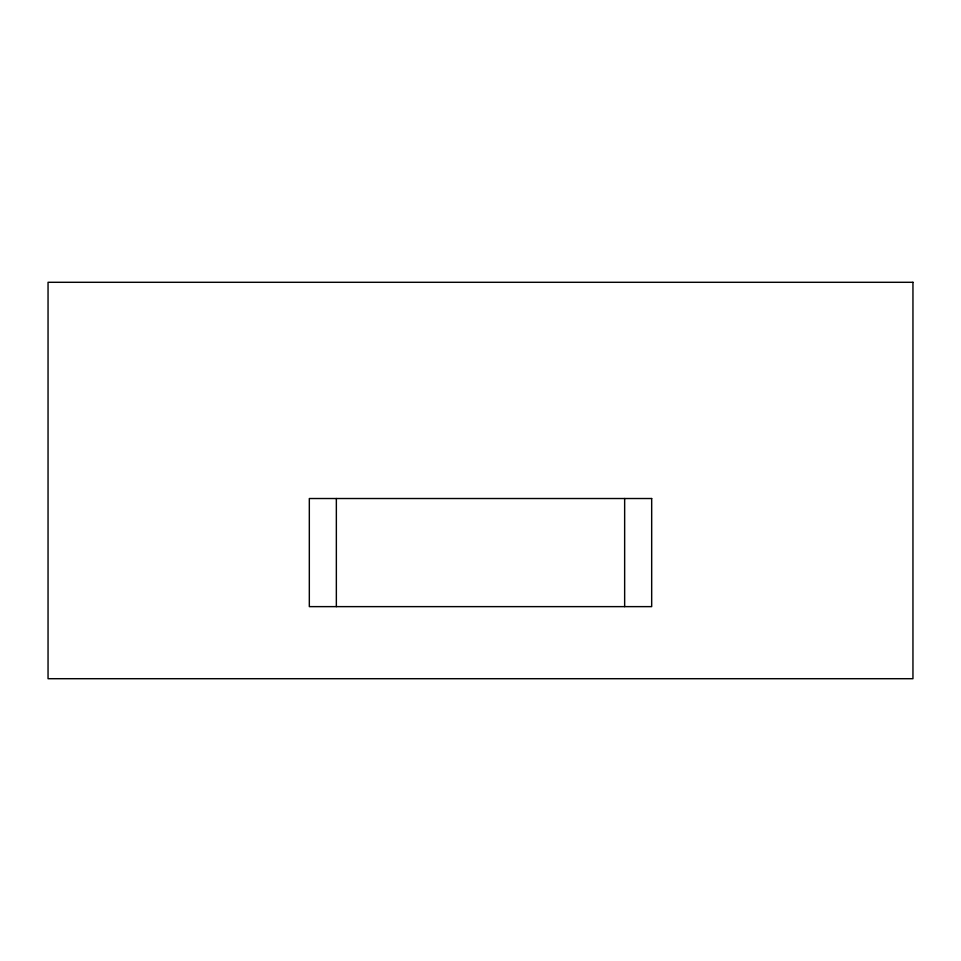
<?xml version="1.0" encoding="UTF-8"?>
<svg xmlns="http://www.w3.org/2000/svg" width="961" height="961" viewBox="0 0 961 961"><rect width="100%" height="100%" fill="white"/><g stroke="black" fill="none" stroke-linecap="round" stroke-linejoin="round"><path stroke-width="1.44" d="M624.65 498.519L624.65 606.631M336.35 498.519L336.35 606.631M912.95 282.294L48.05 282.294L48.05 678.706L912.95 678.706L912.95 282.294M651.678 498.519L309.322 498.519L309.322 606.631L651.678 606.631L651.678 498.519"/></g></svg>
